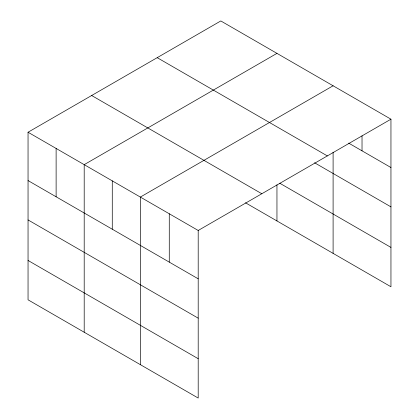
<?xml version="1.0" encoding="UTF-8"?>
<svg xmlns="http://www.w3.org/2000/svg" width="419" height="419" viewBox="0 0 419 419"><rect width="100%" height="100%" fill="white"/><g stroke="black" fill="none" stroke-linecap="round" stroke-linejoin="round"><path stroke-width="0.63" d="M390.953 119.185L220.803 20.95L28.047 132.236L28.047 299.815L198.197 398.05L198.197 230.471L390.953 119.185L390.953 286.764L245.508 202.791M276.954 53.37L84.198 164.657L84.198 332.23M333.1 85.785L140.344 197.071L140.344 364.65M348.676 143.12L390.953 167.532M157.193 57.675L327.344 155.91M314.575 162.776L390.953 206.876M279.761 183.218L390.953 247.414M91.656 95.511L261.807 193.746M28.047 132.236L198.197 230.471M28.047 180.579L198.197 278.818M28.047 219.928L198.197 318.162M28.047 260.466L198.197 358.701M362.026 135.803L362.026 150.83M333.1 152.191L333.1 253.364M276.954 184.821L276.954 220.944M169.271 213.774L169.271 262.116M112.271 180.861L112.271 229.209M56.12 148.446L56.12 196.789"/></g></svg>
